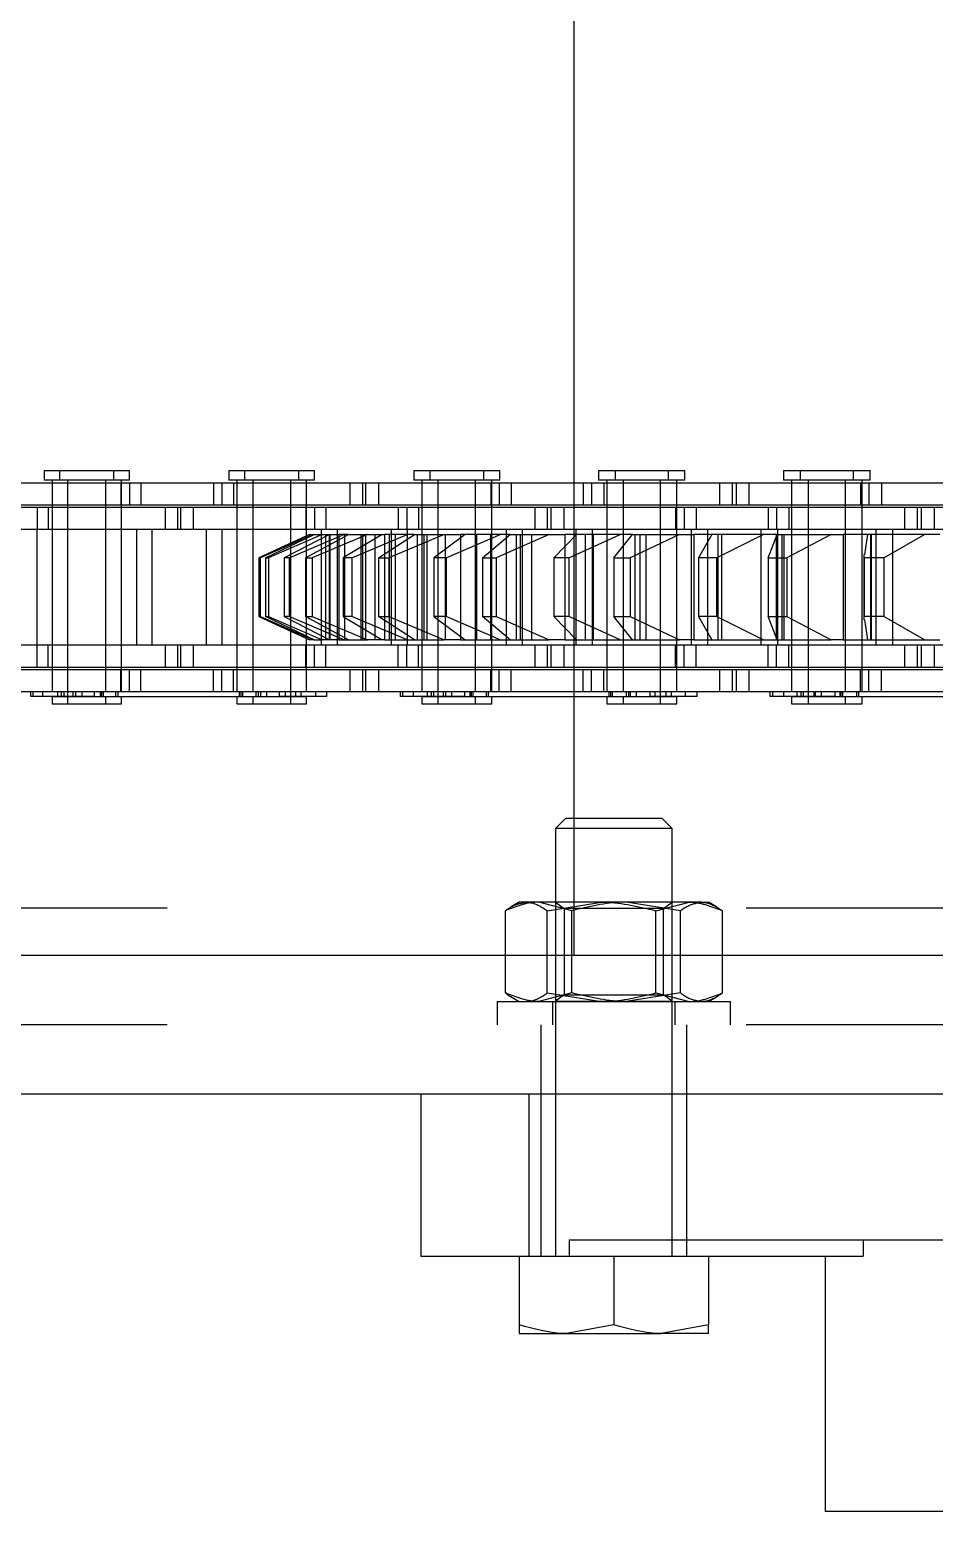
# Model space of a CAD drawing. Header units: metres. Extents: x 0 to 21025, y 0 to 14850.
# Drawn here: x 5631.2 to 5693.2, y 9018 to 9119.6 of the extents above; entities that cross this region are included whole.
import ezdxf

# ---------------------------------------------------------------- set-up
doc = ezdxf.new("R2010")
doc.units = ezdxf.units.M
doc.header["$LTSCALE"] = 25
doc.linetypes.add('HIDDEN2', pattern=[4.7625, 3.175, -1.5875])
doc.layers.add('SL4', color=4, linetype='Continuous')
doc.layers.add('ST1', color=7, linetype='HIDDEN2')

msp = doc.modelspace()

# ---------------------------------------------------------------- linework, layer by layer
at = {"layer": 'SL4'}
for p, q in [((5668.499, 9121.384), (5668.499, 9056.144)), ((4878.736, 9056.144), (5668.499, 9056.144)), ((5668.499, 9056.144), (5823.739, 9056.144)), ((5828.739, 9046.619), (4878.736, 9046.619)), ((5657.986, 9046.619), (5657.986, 9035.519)), ((5665.414, 9046.619), (5665.414, 9035.519)), ((5668.169, 9036.629), (5668.169, 9035.519)), ((5668.169, 9036.629), (5705.358, 9036.629)), ((5688.341, 9036.629), (5688.341, 9035.519)), ((5657.986, 9035.519), (5665.414, 9035.519)), ((5664.736, 9035.519), (5664.736, 9030.799)), ((5665.414, 9035.519), (5668.169, 9035.519)), ((5668.169, 9035.519), (5688.341, 9035.519)), ((5671.236, 9035.519), (5671.236, 9030.799)), ((5677.736, 9035.519), (5677.736, 9030.799)), ((5685.736, 9035.519), (5685.736, 9018.019)), ((5671.236, 9030.799), (5667.986, 9030.219)), ((5677.736, 9030.799), (5674.486, 9030.219)), ((5664.736, 9030.219), (5667.986, 9030.219)), ((5667.986, 9030.219), (5674.486, 9030.219)), ((5677.736, 9030.219), (5674.486, 9030.219)), ((5755.736, 9018.019), (5685.736, 9018.019))]:
    msp.add_line(p, q, dxfattribs=at)
for points, knots in [([(5667.986, 9030.219), (5667.909, 9030.219), (5666.812, 9030.227), (5665.736, 9030.524), (5664.736, 9030.799)], [0, 0, 0, 0, 0.0702148, 1, 1, 1, 1]), ([(5664.736, 9030.799), (5664.736, 9030.564), (5664.736, 9030.254), (5664.736, 9030.226), (5664.736, 9030.219)], [0, 0, 0, 0, 0.7581486, 1, 1, 1, 1]), ([(5674.486, 9030.219), (5674.409, 9030.219), (5673.312, 9030.227), (5672.236, 9030.524), (5671.236, 9030.799)], [0, 0, 0, 0, 0.0702148, 1, 1, 1, 1]), ([(5677.736, 9030.219), (5677.736, 9030.226), (5677.736, 9030.254), (5677.736, 9030.564), (5677.736, 9030.799)], [0, 0, 0, 0, 0.2418514, 1, 1, 1, 1])]:
    msp.add_open_spline(points, degree=3, knots=knots, dxfattribs=at)
at = {"layer": 'ST1'}
for p, q in [((5632.156, 9089.384), (5633.215, 9089.384)), ((5632.156, 9089.384), (5632.156, 9088.725)), ((5633.215, 9089.384), (5638.012, 9089.384)), ((5633.215, 9089.384), (5633.215, 9088.725)), ((5636.953, 9088.725), (5636.953, 9089.384)), ((5638.012, 9088.725), (5638.012, 9089.384)), ((5644.834, 9089.384), (5645.915, 9089.384)), ((5644.834, 9089.384), (5644.834, 9088.725)), ((5645.915, 9089.384), (5650.712, 9089.384)), ((5645.915, 9089.384), (5645.915, 9088.725)), ((5649.631, 9088.725), (5649.631, 9089.384)), ((5650.712, 9088.725), (5650.712, 9089.384)), ((5657.513, 9089.384), (5658.615, 9089.384)), ((5657.513, 9089.384), (5657.513, 9088.725)), ((5658.615, 9089.384), (5663.412, 9089.384)), ((5658.615, 9089.384), (5658.615, 9088.725)), ((5662.31, 9088.725), (5662.31, 9089.384)), ((5663.412, 9088.725), (5663.412, 9089.384)), ((5670.191, 9089.384), (5671.315, 9089.384)), ((5670.191, 9089.384), (5670.191, 9088.725)), ((5671.315, 9089.384), (5676.112, 9089.384)), ((5671.315, 9089.384), (5671.315, 9088.725)), ((5674.988, 9088.725), (5674.988, 9089.384)), ((5676.112, 9088.725), (5676.112, 9089.384)), ((5682.869, 9089.384), (5684.015, 9089.384)), ((5682.869, 9089.384), (5682.869, 9088.725)), ((5684.015, 9089.384), (5688.812, 9089.384)), ((5684.015, 9089.384), (5684.015, 9088.725)), ((5687.666, 9088.725), (5687.666, 9089.384)), ((5688.812, 9088.725), (5688.812, 9089.384)), ((5629.694, 9088.541), (5638.789, 9088.541)), ((5632.16, 9088.725), (5632.156, 9088.725)), ((5633.215, 9088.725), (5632.16, 9088.725)), ((5632.71, 9088.725), (5632.71, 9074.227)), ((5632.71, 9088.541), (5632.71, 9087.021)), ((5638.012, 9088.725), (5633.215, 9088.725)), ((5633.769, 9088.725), (5633.769, 9074.227)), ((5633.769, 9088.541), (5633.769, 9087.021)), ((5636.4, 9074.227), (5636.4, 9088.725)), ((5636.4, 9087.021), (5636.4, 9088.541)), ((5637.432, 9088.541), (5637.432, 9087.021)), ((5637.459, 9074.227), (5637.459, 9088.725)), ((5637.459, 9087.021), (5637.459, 9088.541)), ((5638.016, 9088.541), (5638.016, 9087.021)), ((5638.789, 9088.541), (5638.789, 9087.021)), ((5638.789, 9088.541), (5645.139, 9088.541)), ((5643.771, 9088.541), (5643.771, 9087.021)), ((5644.355, 9088.541), (5644.355, 9087.021)), ((5644.839, 9088.725), (5644.834, 9088.725)), ((5645.915, 9088.725), (5644.839, 9088.725)), ((5645.139, 9088.541), (5645.139, 9087.021)), ((5645.139, 9088.541), (5654.234, 9088.541)), ((5645.388, 9088.725), (5645.388, 9074.227)), ((5645.388, 9088.541), (5645.388, 9087.021)), ((5650.712, 9088.725), (5645.915, 9088.725)), ((5646.469, 9088.725), (5646.469, 9074.227)), ((5646.469, 9088.541), (5646.469, 9087.021)), ((5649.078, 9074.227), (5649.078, 9088.725)), ((5649.078, 9087.021), (5649.078, 9088.541)), ((5650.159, 9074.227), (5650.159, 9088.725)), ((5650.159, 9087.021), (5650.159, 9088.541)), ((5653.153, 9087.021), (5653.153, 9088.541)), ((5653.991, 9088.541), (5653.991, 9087.021)), ((5654.234, 9088.541), (5655.094, 9088.541)), ((5654.234, 9087.021), (5654.234, 9088.541)), ((5655.094, 9088.541), (5664.189, 9088.541)), ((5655.094, 9088.541), (5655.094, 9087.021)), ((5657.517, 9088.725), (5657.513, 9088.725)), ((5658.615, 9088.725), (5657.517, 9088.725)), ((5658.066, 9088.725), (5658.066, 9074.227)), ((5658.066, 9088.541), (5658.066, 9087.021)), ((5663.412, 9088.725), (5658.615, 9088.725)), ((5659.169, 9088.725), (5659.169, 9074.227)), ((5659.169, 9088.541), (5659.169, 9087.021)), ((5661.756, 9074.227), (5661.756, 9088.725)), ((5661.756, 9087.021), (5661.756, 9088.541)), ((5662.789, 9088.541), (5662.789, 9087.021)), ((5662.859, 9074.227), (5662.859, 9088.725)), ((5662.859, 9087.021), (5662.859, 9088.541)), ((5663.373, 9088.541), (5663.373, 9087.021)), ((5664.189, 9088.541), (5664.189, 9087.021)), ((5664.189, 9088.541), (5670.539, 9088.541)), ((5669.128, 9088.541), (5669.128, 9087.021)), ((5669.712, 9088.541), (5669.712, 9087.021)), ((5670.195, 9088.725), (5670.191, 9088.725)), ((5671.315, 9088.725), (5670.195, 9088.725)), ((5670.539, 9088.541), (5670.539, 9087.021)), ((5670.539, 9088.541), (5679.634, 9088.541)), ((5670.744, 9088.725), (5670.744, 9074.227)), ((5670.744, 9088.541), (5670.744, 9087.021)), ((5676.112, 9088.725), (5671.315, 9088.725)), ((5671.869, 9088.725), (5671.869, 9074.227)), ((5671.869, 9088.541), (5671.869, 9087.021)), ((5674.434, 9074.227), (5674.434, 9088.725)), ((5674.434, 9087.021), (5674.434, 9088.541)), ((5675.559, 9074.227), (5675.559, 9088.725)), ((5675.559, 9087.021), (5675.559, 9088.541)), ((5678.509, 9087.021), (5678.509, 9088.541)), ((5679.348, 9088.541), (5679.348, 9087.021)), ((5679.634, 9088.541), (5680.494, 9088.541)), ((5679.634, 9087.021), (5679.634, 9088.541)), ((5680.494, 9088.541), (5689.589, 9088.541)), ((5680.494, 9088.541), (5680.494, 9087.021)), ((5682.873, 9088.725), (5682.869, 9088.725)), ((5684.015, 9088.725), (5682.873, 9088.725)), ((5683.423, 9088.725), (5683.423, 9074.227)), ((5683.423, 9088.541), (5683.423, 9087.021)), ((5688.812, 9088.725), (5684.015, 9088.725)), ((5684.569, 9088.725), (5684.569, 9074.227)), ((5684.569, 9088.541), (5684.569, 9087.021)), ((5687.113, 9074.227), (5687.113, 9088.725)), ((5687.113, 9087.021), (5687.113, 9088.541)), ((5688.145, 9088.541), (5688.145, 9087.021)), ((5688.259, 9074.227), (5688.259, 9088.725)), ((5688.259, 9087.021), (5688.259, 9088.541)), ((5688.729, 9088.541), (5688.729, 9087.021)), ((5689.589, 9088.541), (5689.589, 9087.021)), ((5689.589, 9088.541), (5695.939, 9088.541)), ((5626.089, 9086.869), (5632.439, 9086.869)), ((5629.694, 9087.021), (5638.789, 9087.021)), ((5631.677, 9086.869), (5631.677, 9085.349)), ((5632.439, 9086.869), (5632.439, 9085.349)), ((5632.439, 9086.869), (5641.534, 9086.869)), ((5632.71, 9086.869), (5632.71, 9085.349)), ((5633.769, 9086.869), (5633.769, 9085.349)), ((5636.4, 9085.349), (5636.4, 9086.869)), ((5637.459, 9085.349), (5637.459, 9086.869)), ((5638.789, 9087.021), (5645.139, 9087.021)), ((5640.475, 9085.349), (5640.475, 9086.869)), ((5641.313, 9086.869), (5641.313, 9085.349)), ((5641.534, 9086.869), (5642.394, 9086.869)), ((5641.534, 9085.349), (5641.534, 9086.869)), ((5642.394, 9086.869), (5651.489, 9086.869)), ((5642.394, 9086.869), (5642.394, 9085.349)), ((5645.139, 9087.021), (5654.234, 9087.021)), ((5645.388, 9086.869), (5645.388, 9085.349)), ((5646.469, 9086.869), (5646.469, 9085.349)), ((5649.078, 9085.349), (5649.078, 9086.869)), ((5650.11, 9086.869), (5650.11, 9085.349)), ((5650.159, 9085.349), (5650.159, 9086.869)), ((5650.695, 9086.869), (5650.695, 9085.349)), ((5651.489, 9086.869), (5651.489, 9085.349)), ((5651.489, 9086.869), (5657.839, 9086.869)), ((5654.234, 9087.021), (5655.094, 9087.021)), ((5655.094, 9087.021), (5664.189, 9087.021)), ((5656.449, 9086.869), (5656.449, 9085.349)), ((5657.034, 9086.869), (5657.034, 9085.349)), ((5657.839, 9086.869), (5657.839, 9085.349)), ((5657.839, 9086.869), (5666.934, 9086.869)), ((5658.066, 9086.869), (5658.066, 9085.349)), ((5659.169, 9086.869), (5659.169, 9085.349)), ((5661.756, 9085.349), (5661.756, 9086.869)), ((5662.859, 9085.349), (5662.859, 9086.869)), ((5664.189, 9087.021), (5670.539, 9087.021)), ((5665.831, 9085.349), (5665.831, 9086.869)), ((5666.669, 9086.869), (5666.669, 9085.349)), ((5666.934, 9086.869), (5667.794, 9086.869)), ((5666.934, 9085.349), (5666.934, 9086.869)), ((5667.794, 9086.869), (5676.889, 9086.869)), ((5667.794, 9086.869), (5667.794, 9085.349)), ((5670.539, 9087.021), (5679.634, 9087.021)), ((5670.744, 9086.869), (5670.744, 9085.349)), ((5671.869, 9086.869), (5671.869, 9085.349)), ((5674.434, 9085.349), (5674.434, 9086.869)), ((5675.467, 9086.869), (5675.467, 9085.349)), ((5675.559, 9085.349), (5675.559, 9086.869)), ((5676.051, 9086.869), (5676.051, 9085.349)), ((5676.889, 9086.869), (5676.889, 9085.349)), ((5676.889, 9086.869), (5683.239, 9086.869)), ((5679.634, 9087.021), (5680.494, 9087.021)), ((5680.494, 9087.021), (5689.589, 9087.021)), ((5681.806, 9086.869), (5681.806, 9085.349)), ((5682.39, 9086.869), (5682.39, 9085.349)), ((5683.239, 9086.869), (5683.239, 9085.349)), ((5683.239, 9086.869), (5692.334, 9086.869)), ((5683.423, 9086.869), (5683.423, 9085.349)), ((5684.569, 9086.869), (5684.569, 9085.349)), ((5687.113, 9085.349), (5687.113, 9086.869)), ((5688.259, 9085.349), (5688.259, 9086.869)), ((5689.589, 9087.021), (5695.939, 9087.021)), ((5691.188, 9085.349), (5691.188, 9086.869)), ((5692.026, 9086.869), (5692.026, 9085.349)), ((5692.334, 9086.869), (5693.194, 9086.869)), ((5692.334, 9085.349), (5692.334, 9086.869)), ((5693.194, 9086.869), (5702.289, 9086.869)), ((5693.194, 9086.869), (5693.194, 9085.349)), ((5626.089, 9085.349), (5632.439, 9085.349)), ((5631.654, 9085.349), (5631.654, 9077.419)), ((5632.439, 9085.349), (5641.534, 9085.349)), ((5632.71, 9085.349), (5632.71, 9077.419)), ((5633.769, 9085.349), (5633.769, 9077.419)), ((5636.4, 9077.419), (5636.4, 9085.349)), ((5637.459, 9077.419), (5637.459, 9085.349)), ((5638.515, 9077.419), (5638.515, 9085.349)), ((5639.574, 9077.419), (5639.574, 9085.349)), ((5641.534, 9085.349), (5642.394, 9085.349)), ((5642.394, 9085.349), (5651.489, 9085.349)), ((5643.273, 9085.349), (5643.273, 9077.419)), ((5644.354, 9085.349), (5644.354, 9077.419)), ((5645.388, 9085.349), (5645.388, 9077.419)), ((5646.469, 9085.349), (5646.469, 9077.419)), ((5649.078, 9077.419), (5649.078, 9085.349)), ((5650.159, 9077.419), (5650.159, 9085.349)), ((5651.193, 9077.419), (5651.193, 9085.349)), ((5651.489, 9085.349), (5657.839, 9085.349)), ((5652.274, 9077.419), (5652.274, 9085.349)), ((5655.951, 9085.349), (5655.951, 9077.419)), ((5657.054, 9085.349), (5657.054, 9077.419)), ((5657.839, 9085.349), (5666.934, 9085.349)), ((5658.066, 9085.349), (5658.066, 9077.419)), ((5659.169, 9085.349), (5659.169, 9077.419)), ((5661.756, 9077.419), (5661.756, 9085.349)), ((5662.859, 9077.419), (5662.859, 9085.349)), ((5663.871, 9077.419), (5663.871, 9085.349)), ((5664.974, 9077.419), (5664.974, 9085.349)), ((5666.934, 9085.349), (5667.794, 9085.349)), ((5667.794, 9085.349), (5676.889, 9085.349)), ((5668.629, 9085.349), (5668.629, 9077.419)), ((5669.754, 9085.349), (5669.754, 9077.419)), ((5670.744, 9085.349), (5670.744, 9077.419)), ((5671.869, 9085.349), (5671.869, 9077.419)), ((5674.434, 9077.419), (5674.434, 9085.349)), ((5675.559, 9077.419), (5675.559, 9085.349)), ((5676.549, 9077.419), (5676.549, 9085.349)), ((5676.889, 9085.349), (5683.239, 9085.349)), ((5677.674, 9077.419), (5677.674, 9085.349)), ((5681.308, 9085.349), (5681.308, 9077.419)), ((5682.454, 9085.349), (5682.454, 9077.419)), ((5683.239, 9085.349), (5692.334, 9085.349)), ((5683.423, 9085.349), (5683.423, 9077.419)), ((5684.569, 9085.349), (5684.569, 9077.419)), ((5687.113, 9077.419), (5687.113, 9085.349)), ((5688.259, 9077.419), (5688.259, 9085.349)), ((5689.228, 9077.419), (5689.228, 9085.349)), ((5690.374, 9077.419), (5690.374, 9085.349)), ((5692.334, 9085.349), (5693.194, 9085.349)), ((5693.194, 9085.349), (5702.289, 9085.349)), ((5650.351, 9084.984), (5646.898, 9083.384)), ((5646.974, 9083.384), (5650.57, 9084.984)), ((5647.355, 9083.384), (5650.674, 9084.984)), ((5651.228, 9084.984), (5647.547, 9083.384)), ((5651.735, 9084.984), (5648.621, 9083.384)), ((5648.964, 9083.384), (5652.722, 9084.984)), ((5650.094, 9083.384), (5653.03, 9084.984)), ((5650.351, 9084.984), (5650.674, 9084.984)), ((5654.34, 9084.984), (5650.549, 9083.384)), ((5650.674, 9084.984), (5651.228, 9084.984)), ((5651.228, 9084.984), (5652.378, 9084.984)), ((5651.455, 9084.984), (5651.455, 9077.784)), ((5651.705, 9084.984), (5651.705, 9077.784)), ((5651.747, 9084.984), (5651.747, 9077.784)), ((5652.378, 9084.984), (5652.378, 9077.784)), ((5653.03, 9084.984), (5652.378, 9084.984)), ((5655.338, 9084.984), (5652.663, 9083.384)), ((5652.758, 9084.984), (5652.758, 9077.784)), ((5653.03, 9084.984), (5654.34, 9084.984)), ((5653.26, 9083.384), (5657.059, 9084.984)), ((5653.881, 9084.984), (5653.881, 9077.784)), ((5654.006, 9084.984), (5654.006, 9077.784)), ((5654.229, 9077.784), (5654.229, 9084.984)), ((5654.34, 9084.984), (5655.499, 9084.984)), ((5654.872, 9077.784), (5654.872, 9084.984)), ((5655.104, 9083.384), (5657.561, 9084.984)), ((5655.499, 9084.984), (5655.499, 9077.784)), ((5657.561, 9084.984), (5655.499, 9084.984)), ((5659.586, 9084.984), (5655.807, 9083.384)), ((5655.852, 9077.784), (5655.852, 9084.984)), ((5656.246, 9084.984), (5656.246, 9077.784)), ((5657.561, 9084.984), (5659.586, 9084.984)), ((5657.761, 9077.784), (5657.761, 9084.984)), ((5658.206, 9084.984), (5658.206, 9077.784)), ((5658.411, 9084.984), (5658.411, 9077.784)), ((5661.042, 9084.984), (5658.892, 9083.384)), ((5659.586, 9084.984), (5660.716, 9084.984)), ((5659.689, 9077.784), (5659.689, 9084.984)), ((5659.726, 9083.384), (5663.443, 9084.984)), ((5660.716, 9084.984), (5660.716, 9077.784)), ((5664.123, 9084.984), (5660.716, 9084.984)), ((5661.807, 9084.984), (5661.807, 9077.784)), ((5662.224, 9083.384), (5664.123, 9084.984)), ((5662.802, 9077.784), (5662.802, 9084.984)), ((5666.797, 9084.984), (5663.152, 9083.384)), ((5664.123, 9084.984), (5666.797, 9084.984)), ((5664.542, 9084.984), (5664.542, 9077.784)), ((5664.818, 9084.984), (5664.818, 9077.784)), ((5665.617, 9077.784), (5665.617, 9084.984)), ((5666.797, 9084.984), (5667.863, 9084.984)), ((5668.665, 9084.984), (5667.109, 9083.384)), ((5667.863, 9084.984), (5667.863, 9077.784)), ((5672.505, 9084.984), (5667.863, 9084.984)), ((5668.152, 9083.384), (5671.669, 9084.984)), ((5669.262, 9084.984), (5669.262, 9077.784)), ((5669.834, 9077.784), (5669.834, 9084.984)), ((5671.224, 9083.384), (5672.505, 9084.984)), ((5675.742, 9084.984), (5672.347, 9083.384)), ((5672.505, 9084.984), (5675.742, 9084.984)), ((5672.683, 9084.984), (5672.683, 9077.784)), ((5673.023, 9084.984), (5673.023, 9077.784)), ((5673.445, 9077.784), (5673.445, 9084.984)), ((5675.742, 9084.984), (5676.709, 9084.984)), ((5676.709, 9084.984), (5676.709, 9077.784)), ((5682.437, 9084.984), (5676.709, 9084.984)), ((5677.961, 9084.984), (5677.05, 9083.384)), ((5678.269, 9083.384), (5681.472, 9084.984)), ((5678.371, 9084.984), (5678.371, 9077.784)), ((5678.63, 9077.784), (5678.63, 9084.984)), ((5681.815, 9083.384), (5682.437, 9084.984)), ((5682.369, 9084.984), (5682.369, 9077.784)), ((5682.437, 9084.984), (5686.133, 9084.984)), ((5682.761, 9084.984), (5682.761, 9077.784)), ((5682.922, 9077.784), (5682.922, 9084.984)), ((5686.133, 9084.984), (5683.098, 9083.384)), ((5686.133, 9084.984), (5686.97, 9084.984)), ((5686.97, 9084.984), (5686.97, 9077.784)), ((5693.6, 9084.984), (5686.97, 9084.984)), ((5688.633, 9084.984), (5688.432, 9083.632)), ((5688.842, 9084.984), (5688.842, 9077.784)), ((5688.908, 9077.784), (5688.908, 9084.984)), ((5689.75, 9083.384), (5692.536, 9084.984)), ((5646.898, 9083.384), (5646.898, 9079.384)), ((5646.974, 9083.384), (5646.898, 9083.384)), ((5646.974, 9083.384), (5646.974, 9079.384)), ((5647.355, 9083.384), (5647.547, 9083.384)), ((5647.355, 9083.384), (5647.355, 9079.384)), ((5647.547, 9083.384), (5647.547, 9079.384)), ((5648.621, 9083.384), (5648.621, 9079.384)), ((5648.964, 9083.384), (5648.621, 9083.384)), ((5648.964, 9083.384), (5648.964, 9079.384)), ((5650.094, 9083.384), (5650.549, 9083.384)), ((5650.094, 9083.384), (5650.094, 9079.384)), ((5650.549, 9083.384), (5650.549, 9079.384)), ((5652.663, 9083.384), (5652.663, 9079.384)), ((5653.26, 9083.384), (5652.663, 9083.384)), ((5653.26, 9083.384), (5653.26, 9079.384)), ((5655.104, 9083.384), (5655.807, 9083.384)), ((5655.104, 9083.384), (5655.104, 9079.384)), ((5655.807, 9083.384), (5655.807, 9079.384)), ((5658.892, 9083.384), (5658.892, 9079.384)), ((5659.726, 9083.384), (5658.892, 9083.384)), ((5659.726, 9083.384), (5659.726, 9079.384)), ((5662.224, 9083.384), (5663.152, 9083.384)), ((5662.224, 9083.384), (5662.224, 9079.384)), ((5663.152, 9083.384), (5663.152, 9079.384)), ((5667.109, 9083.384), (5667.109, 9079.384)), ((5668.152, 9083.384), (5667.109, 9083.384)), ((5668.152, 9083.384), (5668.152, 9079.384)), ((5671.224, 9083.384), (5672.347, 9083.384)), ((5671.224, 9083.384), (5671.224, 9079.384)), ((5672.347, 9083.384), (5672.347, 9079.384)), ((5677.05, 9083.384), (5677.05, 9079.384)), ((5678.269, 9083.384), (5677.05, 9083.384)), ((5678.269, 9083.384), (5678.269, 9079.384)), ((5681.815, 9083.384), (5683.098, 9083.384)), ((5681.815, 9083.384), (5681.815, 9079.384)), ((5683.098, 9083.384), (5683.098, 9079.384)), ((5688.386, 9083.632), (5688.386, 9079.135)), ((5688.395, 9083.384), (5688.395, 9079.384)), ((5689.75, 9083.384), (5688.395, 9083.384)), ((5689.75, 9083.384), (5689.75, 9079.384)), ((5646.898, 9079.384), (5650.351, 9077.784)), ((5646.974, 9079.384), (5646.898, 9079.384)), ((5650.57, 9077.784), (5646.974, 9079.384)), ((5650.674, 9077.784), (5647.355, 9079.384)), ((5647.355, 9079.384), (5647.547, 9079.384)), ((5647.547, 9079.384), (5651.228, 9077.784)), ((5648.621, 9079.384), (5651.735, 9077.784)), ((5648.964, 9079.384), (5648.621, 9079.384)), ((5652.722, 9077.784), (5648.964, 9079.384)), ((5653.03, 9077.784), (5650.094, 9079.384)), ((5650.094, 9079.384), (5650.549, 9079.384)), ((5650.549, 9079.384), (5654.34, 9077.784)), ((5652.663, 9079.384), (5655.338, 9077.784)), ((5653.26, 9079.384), (5652.663, 9079.384)), ((5657.059, 9077.784), (5653.26, 9079.384)), ((5657.561, 9077.784), (5655.104, 9079.384)), ((5655.104, 9079.384), (5655.807, 9079.384)), ((5655.807, 9079.384), (5659.586, 9077.784)), ((5658.892, 9079.384), (5661.042, 9077.784)), ((5659.726, 9079.384), (5658.892, 9079.384)), ((5663.443, 9077.784), (5659.726, 9079.384)), ((5664.123, 9077.784), (5662.224, 9079.384)), ((5662.224, 9079.384), (5663.152, 9079.384)), ((5663.152, 9079.384), (5666.797, 9077.784)), ((5667.109, 9079.384), (5668.665, 9077.784)), ((5668.152, 9079.384), (5667.109, 9079.384)), ((5671.669, 9077.784), (5668.152, 9079.384)), ((5671.224, 9079.384), (5672.347, 9079.384)), ((5672.505, 9077.784), (5671.224, 9079.384)), ((5672.347, 9079.384), (5675.742, 9077.784)), ((5677.05, 9079.384), (5677.961, 9077.784)), ((5678.269, 9079.384), (5677.05, 9079.384)), ((5681.472, 9077.784), (5678.269, 9079.384)), ((5681.815, 9079.384), (5683.098, 9079.384)), ((5682.437, 9077.784), (5681.815, 9079.384)), ((5683.098, 9079.384), (5686.133, 9077.784)), ((5689.75, 9079.384), (5688.395, 9079.384)), ((5692.536, 9077.784), (5689.75, 9079.384)), ((5688.432, 9079.135), (5688.633, 9077.784)), ((5626.089, 9077.419), (5632.439, 9077.419)), ((5631.677, 9075.899), (5631.677, 9077.419)), ((5632.439, 9075.899), (5632.439, 9077.419)), ((5632.439, 9077.419), (5641.534, 9077.419)), ((5632.71, 9077.419), (5632.71, 9075.899)), ((5633.769, 9077.419), (5633.769, 9075.899)), ((5636.4, 9075.899), (5636.4, 9077.419)), ((5637.459, 9075.899), (5637.459, 9077.419)), ((5640.475, 9075.899), (5640.475, 9077.419)), ((5641.313, 9077.419), (5641.313, 9075.899)), ((5641.534, 9077.419), (5642.394, 9077.419)), ((5641.534, 9075.899), (5641.534, 9077.419)), ((5642.394, 9077.419), (5651.489, 9077.419)), ((5642.394, 9077.419), (5642.394, 9075.899)), ((5645.388, 9077.419), (5645.388, 9075.899)), ((5646.469, 9077.419), (5646.469, 9075.899)), ((5649.078, 9075.899), (5649.078, 9077.419)), ((5650.11, 9075.899), (5650.11, 9077.419)), ((5650.159, 9075.899), (5650.159, 9077.419)), ((5650.674, 9077.784), (5650.351, 9077.784)), ((5650.674, 9077.784), (5651.228, 9077.784)), ((5650.695, 9075.899), (5650.695, 9077.419)), ((5652.378, 9077.784), (5651.228, 9077.784)), ((5651.489, 9075.899), (5651.489, 9077.419)), ((5651.489, 9077.419), (5657.839, 9077.419)), ((5652.378, 9077.784), (5653.03, 9077.784)), ((5653.03, 9077.784), (5654.34, 9077.784)), ((5655.499, 9077.784), (5654.34, 9077.784)), ((5655.499, 9077.784), (5657.561, 9077.784)), ((5656.449, 9075.899), (5656.449, 9077.419)), ((5657.034, 9075.899), (5657.034, 9077.419)), ((5657.561, 9077.784), (5659.586, 9077.784)), ((5657.839, 9075.899), (5657.839, 9077.419)), ((5657.839, 9077.419), (5666.934, 9077.419)), ((5658.066, 9077.419), (5658.066, 9075.899)), ((5659.169, 9077.419), (5659.169, 9075.899)), ((5660.716, 9077.784), (5659.586, 9077.784)), ((5660.716, 9077.784), (5664.123, 9077.784)), ((5661.756, 9075.899), (5661.756, 9077.419)), ((5662.859, 9075.899), (5662.859, 9077.419)), ((5664.123, 9077.784), (5666.797, 9077.784)), ((5665.831, 9075.899), (5665.831, 9077.419)), ((5666.669, 9077.419), (5666.669, 9075.899)), ((5667.863, 9077.784), (5666.797, 9077.784)), ((5666.934, 9077.419), (5667.794, 9077.419)), ((5666.934, 9075.899), (5666.934, 9077.419)), ((5667.794, 9077.419), (5676.889, 9077.419)), ((5667.794, 9077.419), (5667.794, 9075.899)), ((5667.863, 9077.784), (5672.505, 9077.784)), ((5670.744, 9077.419), (5670.744, 9075.899)), ((5671.869, 9077.419), (5671.869, 9075.899)), ((5672.505, 9077.784), (5675.742, 9077.784)), ((5674.434, 9075.899), (5674.434, 9077.419)), ((5675.467, 9075.899), (5675.467, 9077.419)), ((5675.559, 9075.899), (5675.559, 9077.419)), ((5676.709, 9077.784), (5675.742, 9077.784)), ((5676.051, 9075.899), (5676.051, 9077.419)), ((5676.709, 9077.784), (5682.437, 9077.784)), ((5676.889, 9075.899), (5676.889, 9077.419)), ((5676.889, 9077.419), (5683.239, 9077.419)), ((5681.806, 9075.899), (5681.806, 9077.419)), ((5682.39, 9075.899), (5682.39, 9077.419)), ((5682.437, 9077.784), (5686.133, 9077.784)), ((5683.239, 9075.899), (5683.239, 9077.419)), ((5683.239, 9077.419), (5692.334, 9077.419)), ((5683.423, 9077.419), (5683.423, 9075.899)), ((5684.569, 9077.419), (5684.569, 9075.899)), ((5686.97, 9077.784), (5686.133, 9077.784)), ((5686.97, 9077.784), (5693.6, 9077.784)), ((5687.113, 9075.899), (5687.113, 9077.419)), ((5688.259, 9075.899), (5688.259, 9077.419)), ((5691.188, 9075.899), (5691.188, 9077.419)), ((5692.026, 9077.419), (5692.026, 9075.899)), ((5692.334, 9077.419), (5693.194, 9077.419)), ((5692.334, 9075.899), (5692.334, 9077.419)), ((5693.194, 9077.419), (5702.289, 9077.419)), ((5693.194, 9077.419), (5693.194, 9075.899)), ((5626.089, 9075.899), (5632.439, 9075.899)), ((5629.694, 9075.747), (5638.789, 9075.747)), ((5632.439, 9075.899), (5641.534, 9075.899)), ((5632.71, 9075.747), (5632.71, 9074.227)), ((5633.769, 9075.747), (5633.769, 9073.894)), ((5636.4, 9074.227), (5636.4, 9075.747)), ((5637.432, 9074.227), (5637.432, 9075.747)), ((5637.459, 9074.227), (5637.459, 9075.747)), ((5638.016, 9074.227), (5638.016, 9075.747)), ((5638.789, 9074.227), (5638.789, 9075.747)), ((5638.789, 9075.747), (5645.139, 9075.747)), ((5641.534, 9075.899), (5642.394, 9075.899)), ((5642.394, 9075.899), (5651.489, 9075.899)), ((5643.771, 9074.227), (5643.771, 9075.747)), ((5644.355, 9074.227), (5644.355, 9075.747)), ((5645.139, 9074.227), (5645.139, 9075.747)), ((5645.139, 9075.747), (5654.234, 9075.747)), ((5645.388, 9075.747), (5645.388, 9074.227)), ((5646.469, 9075.747), (5646.469, 9074.227)), ((5649.078, 9073.894), (5649.078, 9075.747)), ((5650.159, 9074.227), (5650.159, 9075.747)), ((5651.489, 9075.899), (5657.839, 9075.899)), ((5653.153, 9074.227), (5653.153, 9075.747)), ((5653.991, 9075.747), (5653.991, 9074.227)), ((5654.234, 9075.747), (5655.094, 9075.747)), ((5654.234, 9074.227), (5654.234, 9075.747)), ((5655.094, 9075.747), (5664.189, 9075.747)), ((5655.094, 9075.747), (5655.094, 9074.227)), ((5657.839, 9075.899), (5666.934, 9075.899)), ((5658.066, 9075.747), (5658.066, 9074.227)), ((5659.169, 9075.747), (5659.169, 9073.894)), ((5661.756, 9074.227), (5661.756, 9075.747)), ((5662.789, 9074.227), (5662.789, 9075.747)), ((5662.859, 9074.227), (5662.859, 9075.747)), ((5663.373, 9074.227), (5663.373, 9075.747)), ((5664.189, 9074.227), (5664.189, 9075.747)), ((5664.189, 9075.747), (5670.539, 9075.747)), ((5666.934, 9075.899), (5667.794, 9075.899)), ((5667.794, 9075.899), (5676.889, 9075.899)), ((5669.128, 9074.227), (5669.128, 9075.747)), ((5669.712, 9074.227), (5669.712, 9075.747)), ((5670.539, 9074.227), (5670.539, 9075.747)), ((5670.539, 9075.747), (5679.634, 9075.747)), ((5670.744, 9075.747), (5670.744, 9074.227)), ((5671.869, 9075.747), (5671.869, 9074.227)), ((5674.434, 9073.894), (5674.434, 9075.747)), ((5675.559, 9074.227), (5675.559, 9075.747)), ((5676.889, 9075.899), (5683.239, 9075.899)), ((5678.509, 9074.227), (5678.509, 9075.747)), ((5679.348, 9075.747), (5679.348, 9074.227)), ((5679.634, 9075.747), (5680.494, 9075.747)), ((5679.634, 9074.227), (5679.634, 9075.747)), ((5680.494, 9075.747), (5689.589, 9075.747)), ((5680.494, 9075.747), (5680.494, 9074.227)), ((5683.239, 9075.899), (5692.334, 9075.899)), ((5683.423, 9075.747), (5683.423, 9074.227)), ((5684.569, 9075.747), (5684.569, 9073.894)), ((5687.113, 9074.227), (5687.113, 9075.747)), ((5688.145, 9074.227), (5688.145, 9075.747)), ((5688.259, 9074.227), (5688.259, 9075.747)), ((5688.729, 9074.227), (5688.729, 9075.747)), ((5689.589, 9074.227), (5689.589, 9075.747)), ((5689.589, 9075.747), (5695.939, 9075.747)), ((5692.334, 9075.899), (5693.194, 9075.899)), ((5693.194, 9075.899), (5702.289, 9075.899)), ((5629.694, 9074.227), (5638.789, 9074.227)), ((5631.243, 9073.894), (5631.243, 9074.227)), ((5631.416, 9073.894), (5631.416, 9074.227)), ((5632.062, 9074.227), (5632.062, 9073.894)), ((5633.079, 9074.227), (5633.079, 9073.858)), ((5633.363, 9073.894), (5633.363, 9074.227)), ((5633.536, 9073.894), (5633.536, 9074.227)), ((5634.138, 9074.227), (5634.138, 9073.858)), ((5634.347, 9073.894), (5634.347, 9074.227)), ((5634.762, 9073.894), (5634.762, 9074.227)), ((5635.614, 9073.894), (5635.614, 9074.227)), ((5636.031, 9073.858), (5636.031, 9074.227)), ((5636.119, 9073.894), (5636.119, 9074.227)), ((5636.223, 9073.894), (5636.223, 9074.227)), ((5637.09, 9073.858), (5637.09, 9074.227)), ((5637.233, 9073.894), (5637.233, 9074.227)), ((5638.789, 9074.227), (5645.139, 9074.227)), ((5645.139, 9074.227), (5654.234, 9074.227)), ((5645.565, 9073.894), (5645.565, 9074.227)), ((5645.668, 9073.894), (5645.668, 9074.227)), ((5645.757, 9074.227), (5645.757, 9073.858)), ((5646.695, 9073.894), (5646.695, 9074.227)), ((5646.838, 9074.227), (5646.838, 9073.858)), ((5647.025, 9073.894), (5647.025, 9074.227)), ((5647.441, 9073.894), (5647.441, 9074.227)), ((5648.314, 9073.894), (5648.314, 9074.227)), ((5648.709, 9073.858), (5648.709, 9074.227)), ((5649.421, 9073.894), (5649.421, 9074.227)), ((5649.79, 9073.858), (5649.79, 9074.227)), ((5650.785, 9073.894), (5650.785, 9074.227)), ((5651.545, 9073.894), (5651.545, 9074.227)), ((5654.234, 9074.227), (5655.094, 9074.227)), ((5655.094, 9074.227), (5664.189, 9074.227)), ((5656.6, 9073.894), (5656.6, 9074.227)), ((5656.772, 9073.894), (5656.772, 9074.227)), ((5657.462, 9074.227), (5657.462, 9073.894)), ((5658.435, 9074.227), (5658.435, 9073.858)), ((5658.72, 9073.894), (5658.72, 9074.227)), ((5658.892, 9073.894), (5658.892, 9074.227)), ((5659.538, 9074.227), (5659.538, 9073.858)), ((5659.703, 9073.894), (5659.703, 9074.227)), ((5660.119, 9073.894), (5660.119, 9074.227)), ((5661.014, 9073.894), (5661.014, 9074.227)), ((5661.387, 9073.858), (5661.387, 9074.227)), ((5661.476, 9073.894), (5661.476, 9074.227)), ((5661.579, 9073.894), (5661.579, 9074.227)), ((5662.49, 9073.858), (5662.49, 9074.227)), ((5662.633, 9073.894), (5662.633, 9074.227)), ((5664.189, 9074.227), (5670.539, 9074.227)), ((5670.539, 9074.227), (5679.634, 9074.227)), ((5670.921, 9073.894), (5670.921, 9074.227)), ((5671.025, 9073.894), (5671.025, 9074.227)), ((5671.113, 9074.227), (5671.113, 9073.858)), ((5672.095, 9073.894), (5672.095, 9074.227)), ((5672.238, 9074.227), (5672.238, 9073.858)), ((5672.382, 9073.894), (5672.382, 9074.227)), ((5672.797, 9073.894), (5672.797, 9074.227)), ((5673.714, 9073.894), (5673.714, 9074.227)), ((5674.065, 9073.858), (5674.065, 9074.227)), ((5674.821, 9073.894), (5674.821, 9074.227)), ((5675.19, 9073.858), (5675.19, 9074.227)), ((5676.141, 9073.894), (5676.141, 9074.227)), ((5676.945, 9073.894), (5676.945, 9074.227)), ((5679.634, 9074.227), (5680.494, 9074.227)), ((5680.494, 9074.227), (5689.589, 9074.227)), ((5681.956, 9073.894), (5681.956, 9074.227)), ((5682.129, 9073.894), (5682.129, 9074.227)), ((5682.862, 9074.227), (5682.862, 9073.894)), ((5683.792, 9074.227), (5683.792, 9073.858)), ((5684.076, 9073.894), (5684.076, 9074.227)), ((5684.249, 9073.894), (5684.249, 9074.227)), ((5684.938, 9074.227), (5684.938, 9073.858)), ((5685.06, 9073.894), (5685.06, 9074.227)), ((5685.475, 9073.894), (5685.475, 9074.227)), ((5686.414, 9073.894), (5686.414, 9074.227)), ((5686.744, 9073.858), (5686.744, 9074.227)), ((5686.832, 9073.894), (5686.832, 9074.227)), ((5686.936, 9073.894), (5686.936, 9074.227)), ((5687.89, 9073.858), (5687.89, 9074.227)), ((5688.033, 9073.894), (5688.033, 9074.227)), ((5689.589, 9074.227), (5695.939, 9074.227)), ((5631.416, 9073.894), (5631.243, 9073.894)), ((5632.062, 9073.894), (5631.416, 9073.894)), ((5635.614, 9073.894), (5632.062, 9073.894)), ((5633.769, 9073.858), (5632.71, 9073.858)), ((5632.71, 9073.858), (5632.71, 9073.384)), ((5632.71, 9073.384), (5633.769, 9073.384)), ((5637.459, 9073.858), (5633.769, 9073.858)), ((5633.769, 9073.858), (5633.769, 9073.384)), ((5633.769, 9073.384), (5637.459, 9073.384)), ((5635.614, 9073.894), (5648.314, 9073.894)), ((5636.4, 9073.384), (5636.4, 9073.858)), ((5637.459, 9073.384), (5637.459, 9073.858)), ((5646.469, 9073.858), (5645.388, 9073.858)), ((5645.388, 9073.858), (5645.388, 9073.384)), ((5645.388, 9073.384), (5646.469, 9073.384)), ((5650.159, 9073.858), (5646.469, 9073.858)), ((5646.469, 9073.858), (5646.469, 9073.384)), ((5646.469, 9073.384), (5650.159, 9073.384)), ((5651.545, 9073.894), (5648.314, 9073.894)), ((5649.078, 9073.384), (5649.078, 9073.858)), ((5650.159, 9073.384), (5650.159, 9073.858)), ((5656.772, 9073.894), (5656.6, 9073.894)), ((5657.462, 9073.894), (5656.772, 9073.894)), ((5661.014, 9073.894), (5657.462, 9073.894)), ((5659.169, 9073.858), (5658.066, 9073.858)), ((5658.066, 9073.858), (5658.066, 9073.384)), ((5658.066, 9073.384), (5659.169, 9073.384)), ((5662.859, 9073.858), (5659.169, 9073.858)), ((5659.169, 9073.858), (5659.169, 9073.384)), ((5659.169, 9073.384), (5662.859, 9073.384)), ((5661.014, 9073.894), (5673.714, 9073.894)), ((5661.756, 9073.384), (5661.756, 9073.858)), ((5662.859, 9073.384), (5662.859, 9073.858)), ((5671.869, 9073.858), (5670.744, 9073.858)), ((5670.744, 9073.858), (5670.744, 9073.384)), ((5670.744, 9073.384), (5671.869, 9073.384)), ((5675.559, 9073.858), (5671.869, 9073.858)), ((5671.869, 9073.858), (5671.869, 9073.384)), ((5671.869, 9073.384), (5675.559, 9073.384)), ((5676.945, 9073.894), (5673.714, 9073.894)), ((5674.434, 9073.384), (5674.434, 9073.858)), ((5675.559, 9073.384), (5675.559, 9073.858)), ((5682.129, 9073.894), (5681.956, 9073.894)), ((5682.862, 9073.894), (5682.129, 9073.894)), ((5686.414, 9073.894), (5682.862, 9073.894)), ((5684.569, 9073.858), (5683.423, 9073.858)), ((5683.423, 9073.858), (5683.423, 9073.384)), ((5683.423, 9073.384), (5684.569, 9073.384)), ((5688.259, 9073.858), (5684.569, 9073.858)), ((5684.569, 9073.858), (5684.569, 9073.384)), ((5684.569, 9073.384), (5688.259, 9073.384)), ((5686.414, 9073.894), (5699.114, 9073.894)), ((5687.113, 9073.384), (5687.113, 9073.858)), ((5688.259, 9073.384), (5688.259, 9073.858)), ((5667.927, 9065.519), (5667.236, 9064.828)), ((5674.546, 9065.519), (5667.927, 9065.519)), ((5675.236, 9064.828), (5674.546, 9065.519)), ((5675.236, 9064.828), (5667.236, 9064.828)), ((5667.236, 9064.828), (5667.236, 9035.519)), ((5675.236, 9035.519), (5675.236, 9064.828)), ((5878.736, 9059.381), (4878.736, 9059.381)), ((5663.795, 9053.562), (5663.795, 9059.201)), ((5664.736, 9059.781), (5664.2, 9059.471)), ((5666.078, 9059.781), (5664.736, 9059.781)), ((5668.361, 9059.201), (5666.078, 9059.781)), ((5672.082, 9059.781), (5666.078, 9059.781)), ((5666.67, 9059.201), (5670.39, 9059.781)), ((5666.67, 9053.562), (5666.67, 9059.201)), ((5667.236, 9059.781), (5667.836, 9059.361)), ((5674.377, 9059.361), (5667.836, 9059.361)), ((5667.836, 9059.361), (5667.836, 9053.427)), ((5668.361, 9053.562), (5668.361, 9059.201)), ((5675.803, 9059.201), (5672.082, 9059.781)), ((5677.241, 9059.781), (5672.082, 9059.781)), ((5674.111, 9059.201), (5676.395, 9059.781)), ((5674.111, 9053.562), (5674.111, 9059.201)), ((5674.636, 9059.361), (5674.377, 9059.361)), ((5674.636, 9059.361), (5675.236, 9059.781)), ((5674.636, 9053.427), (5674.636, 9059.361)), ((5675.803, 9053.562), (5675.803, 9059.201)), ((5677.241, 9059.781), (5677.736, 9059.781)), ((5678.273, 9059.471), (5677.736, 9059.781)), ((5678.678, 9053.562), (5678.678, 9059.201)), ((4878.736, 9056.144), (5668.499, 9056.144)), ((5663.236, 9052.981), (5679.236, 9052.981)), ((5663.236, 9052.981), (5663.236, 9051.381)), ((5664.2, 9053.291), (5664.736, 9052.981)), ((5668.361, 9053.562), (5666.078, 9052.981)), ((5666.67, 9053.562), (5670.39, 9052.981)), ((5667.036, 9052.981), (5667.036, 9051.381)), ((5667.836, 9053.427), (5667.236, 9053.006)), ((5667.236, 9053.006), (5674.931, 9053.006)), ((5667.236, 9053.006), (5667.236, 9052.981)), ((5667.836, 9053.427), (5674.636, 9053.427)), ((5675.803, 9053.562), (5672.082, 9052.981)), ((5674.111, 9053.562), (5676.395, 9052.981)), ((5675.236, 9053.006), (5674.636, 9053.427)), ((5674.931, 9053.006), (5675.236, 9053.006)), ((5675.236, 9052.981), (5675.236, 9053.006)), ((5675.436, 9051.381), (5675.436, 9052.981)), ((5677.736, 9052.981), (5678.273, 9053.291)), ((5679.236, 9051.381), (5679.236, 9052.981)), ((5878.736, 9051.381), (4878.736, 9051.381)), ((5666.236, 9051.381), (5666.236, 9046.619)), ((5676.236, 9046.619), (5676.236, 9051.381)), ((5665.414, 9046.619), (5665.414, 9035.519)), ((5666.236, 9046.619), (5666.236, 9035.519)), ((5676.236, 9035.519), (5676.236, 9046.619))]:
    msp.add_line(p, q, dxfattribs=at)
for points, knots in [([(5666.078, 9059.781), (5666.024, 9059.78), (5665.253, 9059.772), (5664.497, 9059.476), (5663.795, 9059.201)], [0, 0, 0, 0, 0.07021477, 1, 1, 1, 1]), ([(5663.795, 9059.201), (5663.915, 9059.288), (5664.384, 9059.628), (5664.871, 9059.716), (5665.232, 9059.781)], [0, 0, 0, 0, 0.25755135, 1, 1, 1, 1]), ([(5665.232, 9059.781), (5665.363, 9059.772), (5665.849, 9059.74), (5666.323, 9059.429), (5666.67, 9059.201)], [0, 0, 0, 0, 0.26863361, 1, 1, 1, 1]), ([(5672.082, 9059.781), (5671.994, 9059.78), (5670.737, 9059.772), (5669.506, 9059.476), (5668.361, 9059.201)], [0, 0, 0, 0, 0.07021477, 1, 1, 1, 1]), ([(5670.39, 9059.781), (5670.479, 9059.78), (5671.735, 9059.772), (5672.966, 9059.476), (5674.111, 9059.201)], [0, 0, 0, 0, 0.07021477, 1, 1, 1, 1]), ([(5675.803, 9059.201), (5675.924, 9059.288), (5676.392, 9059.628), (5676.879, 9059.716), (5677.241, 9059.781)], [0, 0, 0, 0, 0.2575513, 1, 1, 1, 1]), ([(5676.395, 9059.781), (5676.449, 9059.78), (5677.22, 9059.772), (5677.976, 9059.476), (5678.678, 9059.201)], [0, 0, 0, 0, 0.0702148, 1, 1, 1, 1]), ([(5677.241, 9059.781), (5677.371, 9059.772), (5677.858, 9059.74), (5678.332, 9059.429), (5678.678, 9059.201)], [0, 0, 0, 0, 0.2686336, 1, 1, 1, 1]), ([(5666.078, 9052.981), (5666.024, 9052.982), (5665.253, 9052.99), (5664.497, 9053.286), (5663.795, 9053.562)], [0, 0, 0, 0, 0.0702148, 1, 1, 1, 1]), ([(5663.795, 9053.562), (5663.914, 9053.46), (5664.045, 9053.348), (5664.181, 9053.308), (5664.193, 9053.305)], [0, 0, 0, 0, 0.9148028, 1, 1, 1, 1]), ([(5665.232, 9052.981), (5665.363, 9052.99), (5665.849, 9053.022), (5666.323, 9053.334), (5666.67, 9053.562)], [0, 0, 0, 0, 0.2686336, 1, 1, 1, 1]), ([(5672.082, 9052.981), (5671.994, 9052.982), (5670.737, 9052.99), (5669.506, 9053.286), (5668.361, 9053.562)], [0, 0, 0, 0, 0.07021477, 1, 1, 1, 1]), ([(5670.39, 9052.981), (5670.479, 9052.982), (5671.735, 9052.99), (5672.966, 9053.286), (5674.111, 9053.562)], [0, 0, 0, 0, 0.07021477, 1, 1, 1, 1]), ([(5675.803, 9053.562), (5675.924, 9053.474), (5676.392, 9053.134), (5676.879, 9053.046), (5677.241, 9052.981)], [0, 0, 0, 0, 0.25755135, 1, 1, 1, 1]), ([(5676.395, 9052.981), (5676.449, 9052.982), (5677.22, 9052.99), (5677.976, 9053.286), (5678.678, 9053.562)], [0, 0, 0, 0, 0.0702148, 1, 1, 1, 1]), ([(5677.241, 9052.981), (5677.371, 9052.99), (5677.858, 9053.022), (5678.332, 9053.334), (5678.678, 9053.562)], [0, 0, 0, 0, 0.2686336, 1, 1, 1, 1])]:
    msp.add_open_spline(points, degree=3, knots=knots, dxfattribs=at)

doc.saveas('drawing.dxf')
